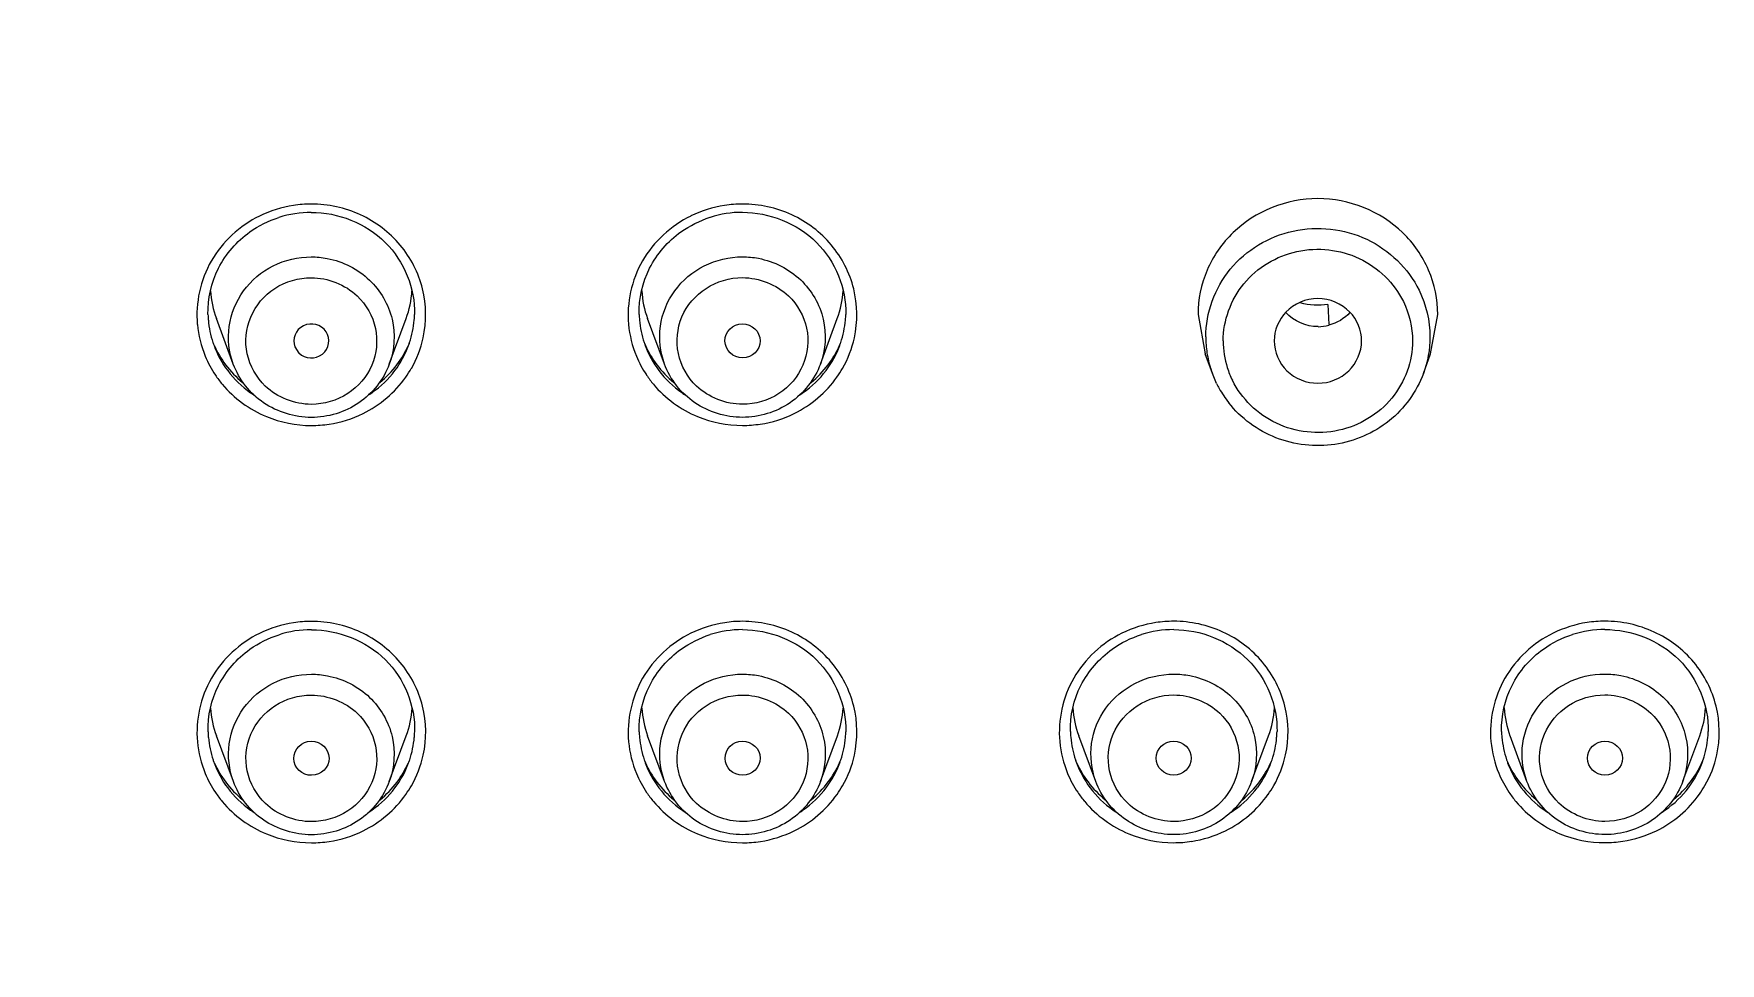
# Model space of a CAD drawing. Extents: x 1777 to 3131, y 3495 to 4487.
# Drawn here: x 2254.22 to 2283.17, y 4068.55 to 4084.51 of the extents above; entities that cross this region are included whole.
import ezdxf

# ---------------------------------------------------------------- set-up
doc = ezdxf.new("R2010")
doc.units = 0
doc.header["$LTSCALE"] = 30
doc.header["$MEASUREMENT"] = 0
doc.layers.add('F3A55-R02_DXF_CONTINUOUS_LINE', color=7, linetype='CONTINUOUS')
doc.layers.add('F3A55-R05_DXF_CONTINUOUS_LINE', color=7, linetype='CONTINUOUS')

msp = doc.modelspace()

# ---------------------------------------------------------------- linework, layer by layer
at = {"layer": 'F3A55-R02_DXF_CONTINUOUS_LINE', "color": 7, "linetype": 'Continuous'}
for p, q in [((2276.433, 4079.864, 0), (2276.445, 4079.519, 0)), ((2274.202, 4079.689, 0), (2274.323, 4079.015, 0)), ((2278.195, 4079.015, 0), (2278.317, 4079.689, 0)), ((2274.449, 4078.676, 0), (2274.323, 4079.015, 0)), ((2278.07, 4078.677, 0), (2278.195, 4079.015, 0)), ((2274.522, 4078.506, 0), (2274.449, 4078.676, 0))]:
    msp.add_line(p, q, dxfattribs=at)
at = {"layer": 'F3A55-R02_DXF_CONTINUOUS_LINE', "color": 9, "linetype": 'Continuous'}
for centre, radius, start, end in [((2258.984, 4079.567, 0), 2.02, 98.7151, 116.0871), ((2258.984, 4079.557, 0), 2.03, 90.0145, 98.682), ((2266.384, 4079.568, 0), 2.02, 98.7151, 116.0871), ((2266.384, 4079.558, 0), 2.03, 90.0145, 98.682), ((2258.883, 4079.691, 0), 1.862, 185.2102, 202.5484), ((2266.283, 4079.692, 0), 1.862, 185.2102, 202.5484), ((2259.073, 4079.696, 0), 1.876, 330.26, 347.5483), ((2266.473, 4079.697, 0), 1.876, 330.26, 347.5483), ((2276.143, 4079.307, 0), 1.808, 180.0176, 188.7614), ((2276.17, 4079.24, 0), 1.536, 180.0699, 197.4659), ((2258.903, 4079.702, 0), 1.885, 202.6166, 213.8624), ((2258.916, 4079.754, 0), 1.709, 200.4537, 216.88), ((2259.052, 4079.754, 0), 1.709, 323.1362, 339.5625), ((2266.303, 4079.703, 0), 1.885, 202.6166, 213.8624), ((2266.316, 4079.755, 0), 1.709, 200.4537, 216.88), ((2266.452, 4079.755, 0), 1.709, 323.1362, 339.5625), ((2276.149, 4079.308, 0), 1.814, 188.7756, 197.5038), ((2258.917, 4079.71, 0), 1.902, 213.854, 219.8035), ((2259.062, 4079.703, 0), 1.888, 324.839, 330.2324), ((2266.317, 4079.711, 0), 1.902, 213.854, 219.8035), ((2266.462, 4079.704, 0), 1.888, 324.839, 330.2324), ((2276.157, 4079.311, 0), 1.822, 197.5073, 200.3804), ((2276.179, 4079.244, 0), 1.546, 197.5173, 206.1888), ((2258.96, 4079.797, 0), 1.77, 234.8788, 237.9224), ((2259.008, 4079.797, 0), 1.77, 302.0922, 305.1373), ((2266.36, 4079.798, 0), 1.77, 234.8788, 237.9224), ((2266.408, 4079.798, 0), 1.77, 302.0922, 305.1373), ((2258.984, 4079.816, 0), 2.03, 270.0145, 278.682), ((2258.984, 4079.805, 0), 2.02, 278.7151, 296.0871), ((2266.384, 4079.817, 0), 2.03, 270.0145, 278.682), ((2266.384, 4079.806, 0), 2.02, 278.7151, 296.0871), ((2258.985, 4072.403, 0), 2.02, 98.7151, 116.0871), ((2258.985, 4072.393, 0), 2.03, 90.0145, 98.682), ((2266.385, 4072.404, 0), 2.02, 98.7151, 116.0871), ((2266.385, 4072.394, 0), 2.03, 90.0145, 98.682), ((2273.785, 4072.405, 0), 2.02, 98.7151, 116.0871), ((2273.785, 4072.395, 0), 2.03, 90.0145, 98.682), ((2281.185, 4072.406, 0), 2.02, 98.7151, 116.0871), ((2281.185, 4072.396, 0), 2.03, 90.0145, 98.682), ((2258.884, 4072.526, 0), 1.862, 185.2102, 202.5484), ((2266.284, 4072.527, 0), 1.862, 185.2102, 202.5484), ((2273.684, 4072.528, 0), 1.862, 185.2102, 202.5484), ((2281.084, 4072.529, 0), 1.862, 185.2102, 202.5484), ((2258.917, 4072.59, 0), 1.709, 200.4537, 216.88), ((2259.053, 4072.59, 0), 1.709, 323.1362, 339.5625), ((2259.074, 4072.532, 0), 1.876, 330.26, 347.5483), ((2266.317, 4072.591, 0), 1.709, 200.4537, 216.88), ((2266.453, 4072.591, 0), 1.709, 323.1362, 339.5625), ((2266.474, 4072.533, 0), 1.876, 330.26, 347.5483), ((2273.717, 4072.592, 0), 1.709, 200.4537, 216.88), ((2273.853, 4072.592, 0), 1.709, 323.1362, 339.5625), ((2273.874, 4072.534, 0), 1.876, 330.26, 347.5483), ((2281.117, 4072.593, 0), 1.709, 200.4537, 216.88), ((2281.253, 4072.593, 0), 1.709, 323.1362, 339.5625), ((2281.274, 4072.535, 0), 1.876, 330.26, 347.5483), ((2258.904, 4072.537, 0), 1.885, 202.6166, 213.8624), ((2266.304, 4072.538, 0), 1.885, 202.6166, 213.8624), ((2273.704, 4072.539, 0), 1.885, 202.6166, 213.8624), ((2281.104, 4072.541, 0), 1.885, 202.6166, 213.8624), ((2258.918, 4072.546, 0), 1.902, 213.854, 219.8035), ((2259.063, 4072.539, 0), 1.888, 324.839, 330.2324), ((2266.318, 4072.547, 0), 1.902, 213.854, 219.8035), ((2266.463, 4072.54, 0), 1.888, 324.839, 330.2324), ((2273.718, 4072.548, 0), 1.902, 213.854, 219.8035), ((2273.863, 4072.541, 0), 1.888, 324.839, 330.2324), ((2281.118, 4072.549, 0), 1.902, 213.854, 219.8035), ((2281.263, 4072.542, 0), 1.888, 324.839, 330.2324), ((2258.961, 4072.632, 0), 1.77, 234.8788, 237.9224), ((2259.009, 4072.632, 0), 1.77, 302.0922, 305.1373), ((2266.361, 4072.633, 0), 1.77, 234.8788, 237.9224), ((2266.409, 4072.633, 0), 1.77, 302.0922, 305.1373), ((2273.761, 4072.634, 0), 1.77, 234.8788, 237.9224), ((2273.809, 4072.634, 0), 1.77, 302.0922, 305.1373), ((2281.161, 4072.636, 0), 1.77, 234.8788, 237.9224), ((2281.209, 4072.636, 0), 1.77, 302.0922, 305.1373), ((2258.985, 4072.641, 0), 2.02, 278.7151, 296.0871), ((2266.385, 4072.642, 0), 2.02, 278.7151, 296.0871), ((2273.785, 4072.643, 0), 2.02, 278.7151, 296.0871), ((2281.185, 4072.644, 0), 2.02, 278.7151, 296.0871), ((2258.985, 4072.651, 0), 2.03, 270.0145, 278.682), ((2266.385, 4072.652, 0), 2.03, 270.0145, 278.682), ((2273.785, 4072.654, 0), 2.03, 270.0145, 278.682), ((2281.185, 4072.655, 0), 2.03, 270.0145, 278.682)]:
    msp.add_arc(centre, radius, start, end, dxfattribs=at)
at = {"layer": 'F3A55-R02_DXF_CONTINUOUS_LINE', "color": 7, "linetype": 'Continuous'}
for centre, radius, start, end in [((2258.986, 4079.6, 0), 1.844, 90.0545, 107.5744), ((2266.386, 4079.601, 0), 1.844, 90.0545, 107.5744), ((2258.855, 4079.735, 0), 1.645, 181.4713, 184.8665), ((2258.882, 4079.737, 0), 1.671, 184.887, 198.4233), ((2259.086, 4079.737, 0), 1.671, 341.5932, 355.1287), ((2259.113, 4079.735, 0), 1.645, 355.1493, 358.537), ((2266.255, 4079.736, 0), 1.645, 181.4713, 184.8665), ((2266.282, 4079.738, 0), 1.671, 184.887, 198.4233), ((2266.486, 4079.738, 0), 1.671, 341.5932, 355.1287), ((2266.513, 4079.736, 0), 1.645, 355.1493, 358.537), ((2276.258, 4080.239, 0), 0.757, 270.266, 284.566), ((2258.86, 4079.731, 0), 1.648, 198.4463, 200.3758), ((2258.896, 4079.871, 0), 1.731, 202.4826, 204.2406), ((2259.072, 4079.871, 0), 1.731, 335.7755, 337.534), ((2259.108, 4079.731, 0), 1.648, 339.6404, 341.5703), ((2266.26, 4079.732, 0), 1.648, 198.4463, 200.3758), ((2266.296, 4079.872, 0), 1.731, 202.4826, 204.2406), ((2266.472, 4079.872, 0), 1.731, 335.7755, 337.534), ((2266.508, 4079.732, 0), 1.648, 339.6404, 341.5703), ((2258.915, 4079.88, 0), 1.752, 204.2668, 216.8864), ((2259.053, 4079.88, 0), 1.752, 323.1297, 335.7493), ((2266.315, 4079.881, 0), 1.752, 204.2668, 216.8864), ((2266.453, 4079.881, 0), 1.752, 323.1297, 335.7493), ((2258.946, 4079.906, 0), 1.792, 216.9604, 230.4715), ((2259.022, 4079.906, 0), 1.792, 309.5446, 323.0558), ((2266.346, 4079.907, 0), 1.792, 216.9604, 230.4715), ((2266.422, 4079.907, 0), 1.792, 309.5446, 323.0558), ((2276.197, 4079.329, 0), 1.867, 206.2083, 209.1188), ((2276.205, 4079.334, 0), 1.876, 209.1202, 218.089), ((2258.987, 4072.436, 0), 1.844, 90.0545, 107.5744), ((2266.387, 4072.437, 0), 1.844, 90.0545, 107.5744), ((2273.787, 4072.438, 0), 1.844, 90.0545, 107.5744), ((2281.187, 4072.439, 0), 1.844, 90.0545, 107.5744), ((2258.856, 4072.57, 0), 1.645, 181.4713, 184.8665), ((2258.883, 4072.573, 0), 1.671, 184.887, 198.4233), ((2259.087, 4072.573, 0), 1.671, 341.5932, 355.1287), ((2259.114, 4072.57, 0), 1.645, 355.1493, 358.537), ((2266.256, 4072.571, 0), 1.645, 181.4713, 184.8665), ((2266.283, 4072.574, 0), 1.671, 184.887, 198.4233), ((2266.487, 4072.574, 0), 1.671, 341.5932, 355.1287), ((2266.514, 4072.571, 0), 1.645, 355.1493, 358.537), ((2273.656, 4072.572, 0), 1.645, 181.4713, 184.8665), ((2273.683, 4072.575, 0), 1.671, 184.887, 198.4233), ((2273.887, 4072.575, 0), 1.671, 341.5932, 355.1287), ((2273.914, 4072.572, 0), 1.645, 355.1493, 358.537), ((2281.056, 4072.573, 0), 1.645, 181.4713, 184.8665), ((2281.083, 4072.576, 0), 1.671, 184.887, 198.4233), ((2281.287, 4072.576, 0), 1.671, 341.5932, 355.1287), ((2281.314, 4072.573, 0), 1.645, 355.1493, 358.537), ((2258.861, 4072.567, 0), 1.648, 198.4463, 200.3758), ((2258.897, 4072.707, 0), 1.731, 202.4826, 204.2406), ((2258.916, 4072.716, 0), 1.752, 204.2668, 216.8864), ((2259.054, 4072.716, 0), 1.752, 323.1297, 335.7493), ((2259.073, 4072.707, 0), 1.731, 335.7755, 337.534), ((2259.109, 4072.567, 0), 1.648, 339.6404, 341.5703), ((2266.261, 4072.568, 0), 1.648, 198.4463, 200.3758), ((2266.297, 4072.708, 0), 1.731, 202.4826, 204.2406), ((2266.316, 4072.717, 0), 1.752, 204.2668, 216.8864), ((2266.454, 4072.717, 0), 1.752, 323.1297, 335.7493), ((2266.473, 4072.708, 0), 1.731, 335.7755, 337.534), ((2266.509, 4072.568, 0), 1.648, 339.6404, 341.5703), ((2273.661, 4072.569, 0), 1.648, 198.4463, 200.3758), ((2273.697, 4072.709, 0), 1.731, 202.4826, 204.2406), ((2273.716, 4072.718, 0), 1.752, 204.2668, 216.8864), ((2273.854, 4072.718, 0), 1.752, 323.1297, 335.7493), ((2273.873, 4072.709, 0), 1.731, 335.7755, 337.534), ((2273.909, 4072.569, 0), 1.648, 339.6404, 341.5703), ((2281.061, 4072.57, 0), 1.648, 198.4463, 200.3758), ((2281.097, 4072.71, 0), 1.731, 202.4826, 204.2406), ((2281.116, 4072.719, 0), 1.752, 204.2668, 216.8864), ((2281.254, 4072.719, 0), 1.752, 323.1297, 335.7493), ((2281.273, 4072.71, 0), 1.731, 335.7755, 337.534), ((2281.309, 4072.57, 0), 1.648, 339.6404, 341.5703), ((2258.947, 4072.742, 0), 1.792, 216.9604, 230.4715), ((2259.023, 4072.742, 0), 1.792, 309.5446, 323.0558), ((2266.347, 4072.743, 0), 1.792, 216.9604, 230.4715), ((2266.423, 4072.743, 0), 1.792, 309.5446, 323.0558), ((2273.747, 4072.744, 0), 1.792, 216.9604, 230.4715), ((2273.823, 4072.744, 0), 1.792, 309.5446, 323.0558), ((2281.147, 4072.745, 0), 1.792, 216.9604, 230.4715), ((2281.223, 4072.745, 0), 1.792, 309.5446, 323.0558)]:
    msp.add_arc(centre, radius, start, end, dxfattribs=at)
for points, knots in [([(2221.177, 4100.783, 0), (2221.177, 4097.082, 0), (2221.914, 4089.653, 0), (2225.185, 4078.938, 0), (2230.5, 4069.022, 0), (2237.661, 4060.27, 0), (2246.405, 4053, 0), (2256.413, 4047.473, 0), (2267.315, 4043.889, 0), (2274.923, 4042.88, 0), (2278.737, 4042.729, 0)], [0, 0, 0, 0, 0.123095, 0.24647, 0.370378, 0.494979, 0.620337, 0.746403, 0.873029, 1, 1, 1, 1]), ([(2278.317, 4079.689, 0), (2278.316, 4079.949, 0), (2278.207, 4080.476, 0), (2277.601, 4081.354, 0), (2276.259, 4081.898, 0), (2274.916, 4081.354, 0), (2274.311, 4080.475, 0), (2274.202, 4079.948, 0), (2274.202, 4079.689, 0)], [0, 0, 0, 0, 0.124303, 0.249677, 0.49999, 0.750307, 0.875692, 1, 1, 1, 1]), ([(2258.984, 4081.445, 0), (2259.441, 4081.445, 0), (2260.385, 4081.083, 0), (2260.768, 4080.137, 0), (2260.757, 4079.693, 0)], [0, 0, 0, 0, 0.507035, 1, 1, 1, 1]), ([(2266.384, 4081.446, 0), (2266.841, 4081.446, 0), (2267.785, 4081.084, 0), (2268.168, 4080.138, 0), (2268.157, 4079.694, 0)], [0, 0, 0, 0, 0.507035, 1, 1, 1, 1]), ([(2257.211, 4079.692, 0), (2257.204, 4079.963, 0), (2257.33, 4080.52, 0), (2257.706, 4080.949, 0), (2257.929, 4081.109, 0)], [0, 0, 0, 0, 0.496276, 1, 1, 1, 1]), ([(2264.611, 4079.693, 0), (2264.604, 4079.964, 0), (2264.73, 4080.521, 0), (2265.106, 4080.95, 0), (2265.329, 4081.11, 0)], [0, 0, 0, 0, 0.496276, 1, 1, 1, 1]), ([(2276.807, 4079.734, 0), (2276.669, 4079.876, 0), (2276.259, 4080.052, 0), (2275.849, 4079.877, 0), (2275.711, 4079.734, 0)], [0, 0, 0, 0, 0.499989, 1, 1, 1, 1]), ([(2275.509, 4079.238, 0), (2275.509, 4079.052, 0), (2275.678, 4078.661, 0), (2276.259, 4078.437, 0), (2276.841, 4078.661, 0), (2277.009, 4079.052, 0), (2277.009, 4079.238, 0)], [0, 0, 0, 0, 0.247139, 0.499984, 0.752836, 1, 1, 1, 1]), ([(2278.07, 4078.677, 0), (2277.953, 4078.364, 0), (2277.535, 4077.788, 0), (2276.563, 4077.373, 0), (2275.511, 4077.488, 0), (2274.937, 4077.912, 0), (2274.729, 4078.176, 0)], [0, 0, 0, 0, 0.247919, 0.498701, 0.750371, 1, 1, 1, 1]), ([(2258.985, 4074.28, 0), (2259.442, 4074.28, 0), (2260.386, 4073.919, 0), (2260.769, 4072.973, 0), (2260.758, 4072.528, 0)], [0, 0, 0, 0, 0.507035, 1, 1, 1, 1]), ([(2266.385, 4074.281, 0), (2266.842, 4074.281, 0), (2267.786, 4073.92, 0), (2268.169, 4072.974, 0), (2268.158, 4072.529, 0)], [0, 0, 0, 0, 0.507035, 1, 1, 1, 1]), ([(2273.785, 4074.282, 0), (2274.242, 4074.282, 0), (2275.186, 4073.921, 0), (2275.569, 4072.975, 0), (2275.558, 4072.53, 0)], [0, 0, 0, 0, 0.507035, 1, 1, 1, 1]), ([(2281.185, 4074.283, 0), (2281.642, 4074.283, 0), (2282.586, 4073.922, 0), (2282.969, 4072.976, 0), (2282.958, 4072.531, 0)], [0, 0, 0, 0, 0.507035, 1, 1, 1, 1]), ([(2257.212, 4072.528, 0), (2257.205, 4072.799, 0), (2257.331, 4073.356, 0), (2257.707, 4073.785, 0), (2257.93, 4073.945, 0)], [0, 0, 0, 0, 0.496276, 1, 1, 1, 1]), ([(2264.612, 4072.529, 0), (2264.605, 4072.8, 0), (2264.731, 4073.357, 0), (2265.107, 4073.786, 0), (2265.33, 4073.946, 0)], [0, 0, 0, 0, 0.496276, 1, 1, 1, 1]), ([(2272.012, 4072.53, 0), (2272.005, 4072.801, 0), (2272.131, 4073.358, 0), (2272.507, 4073.787, 0), (2272.73, 4073.947, 0)], [0, 0, 0, 0, 0.496276, 1, 1, 1, 1]), ([(2279.412, 4072.531, 0), (2279.405, 4072.802, 0), (2279.531, 4073.359, 0), (2279.907, 4073.788, 0), (2280.13, 4073.948, 0)], [0, 0, 0, 0, 0.496276, 1, 1, 1, 1])]:
    msp.add_open_spline(points, degree=3, knots=knots, dxfattribs=at)
at = {"layer": 'F3A55-R02_DXF_CONTINUOUS_LINE', "color": 9, "linetype": 'Continuous'}
for points, knots in [([(2278.392, 4043.414, 0), (2274.653, 4043.585, 0), (2267.2, 4044.617, 0), (2256.531, 4048.186, 0), (2246.744, 4053.645, 0), (2238.199, 4060.802, 0), (2231.203, 4069.399, 0), (2226.014, 4079.128, 0), (2222.822, 4089.631, 0), (2222.102, 4096.912, 0), (2222.102, 4100.539, 0)], [0, 0, 0, 0, 0.127002, 0.253651, 0.379731, 0.50509, 0.629684, 0.753576, 0.876929, 1, 1, 1, 1]), ([(2278.304, 4043.802, 0), (2274.597, 4043.978, 0), (2267.207, 4045.015, 0), (2256.631, 4048.569, 0), (2246.933, 4053.995, 0), (2238.465, 4061.101, 0), (2231.535, 4069.632, 0), (2226.395, 4079.283, 0), (2223.232, 4089.701, 0), (2222.52, 4096.922, 0), (2222.519, 4100.518, 0)], [0, 0, 0, 0, 0.127002, 0.25365, 0.379728, 0.505086, 0.629679, 0.753572, 0.876927, 1, 1, 1, 1]), ([(2278.209, 4049.685, 0), (2272.304, 4050.004, 0), (2260.554, 4052.568, 0), (2247.725, 4060.318, 0), (2239.485, 4068.691, 0), (2234.469, 4075.882, 0), (2230.764, 4083.78, 0), (2229.233, 4089.386, 0), (2228.716, 4092.223, 0)], [0, 0, 0, 0, 0.252822, 0.503795, 0.62874, 0.753024, 0.876724, 1, 1, 1, 1]), ([(2260.904, 4079.292, 0), (2260.964, 4079.565, 0), (2260.957, 4080.149, 0), (2260.556, 4080.928, 0), (2259.854, 4081.461, 0), (2259.272, 4081.587, 0), (2258.984, 4081.587, 0)], [0, 0, 0, 0, 0.246406, 0.494418, 0.745837, 1, 1, 1, 1]), ([(2268.304, 4079.293, 0), (2268.364, 4079.566, 0), (2268.357, 4080.15, 0), (2267.956, 4080.929, 0), (2267.254, 4081.462, 0), (2266.672, 4081.588, 0), (2266.384, 4081.588, 0)], [0, 0, 0, 0, 0.246406, 0.494418, 0.745837, 1, 1, 1, 1]), ([(2258.096, 4081.381, 0), (2257.757, 4081.215, 0), (2257.166, 4080.676, 0), (2256.995, 4079.891, 0), (2257.028, 4079.521, 0)], [0, 0, 0, 0, 0.503911, 1, 1, 1, 1]), ([(2265.496, 4081.382, 0), (2265.157, 4081.216, 0), (2264.566, 4080.677, 0), (2264.395, 4079.892, 0), (2264.428, 4079.523, 0)], [0, 0, 0, 0, 0.503911, 1, 1, 1, 1]), ([(2274.335, 4079.306, 0), (2274.335, 4079.719, 0), (2274.647, 4080.577, 0), (2275.809, 4081.263, 0), (2277.153, 4081.121, 0), (2277.812, 4080.482, 0), (2277.996, 4080.107, 0)], [0, 0, 0, 0, 0.246212, 0.497359, 0.750648, 1, 1, 1, 1]), ([(2274.634, 4079.238, 0), (2274.634, 4079.586, 0), (2274.897, 4080.311, 0), (2275.879, 4080.891, 0), (2277.014, 4080.771, 0), (2277.571, 4080.231, 0), (2277.726, 4079.914, 0)], [0, 0, 0, 0, 0.246222, 0.497359, 0.750638, 1, 1, 1, 1]), ([(2277.884, 4079.238, 0), (2277.884, 4078.89, 0), (2277.621, 4078.165, 0), (2276.639, 4077.585, 0), (2275.504, 4077.706, 0), (2274.948, 4078.245, 0), (2274.792, 4078.562, 0)], [0, 0, 0, 0, 0.246222, 0.497359, 0.750638, 1, 1, 1, 1]), ([(2260.905, 4072.127, 0), (2260.965, 4072.401, 0), (2260.958, 4072.985, 0), (2260.557, 4073.763, 0), (2259.855, 4074.297, 0), (2259.273, 4074.423, 0), (2258.985, 4074.423, 0)], [0, 0, 0, 0, 0.246406, 0.494418, 0.745837, 1, 1, 1, 1]), ([(2268.305, 4072.128, 0), (2268.365, 4072.402, 0), (2268.358, 4072.986, 0), (2267.957, 4073.764, 0), (2267.255, 4074.298, 0), (2266.673, 4074.424, 0), (2266.385, 4074.424, 0)], [0, 0, 0, 0, 0.246406, 0.494418, 0.745837, 1, 1, 1, 1]), ([(2275.705, 4072.13, 0), (2275.765, 4072.403, 0), (2275.758, 4072.987, 0), (2275.357, 4073.765, 0), (2274.655, 4074.299, 0), (2274.073, 4074.425, 0), (2273.785, 4074.425, 0)], [0, 0, 0, 0, 0.246406, 0.494418, 0.745837, 1, 1, 1, 1]), ([(2283.105, 4072.131, 0), (2283.165, 4072.404, 0), (2283.158, 4072.988, 0), (2282.757, 4073.766, 0), (2282.055, 4074.3, 0), (2281.473, 4074.426, 0), (2281.185, 4074.426, 0)], [0, 0, 0, 0, 0.246406, 0.494418, 0.745837, 1, 1, 1, 1]), ([(2258.097, 4074.217, 0), (2257.758, 4074.051, 0), (2257.167, 4073.512, 0), (2256.996, 4072.727, 0), (2257.029, 4072.357, 0)], [0, 0, 0, 0, 0.503911, 1, 1, 1, 1]), ([(2265.497, 4074.218, 0), (2265.158, 4074.052, 0), (2264.567, 4073.513, 0), (2264.396, 4072.728, 0), (2264.429, 4072.358, 0)], [0, 0, 0, 0, 0.503911, 1, 1, 1, 1]), ([(2272.897, 4074.219, 0), (2272.558, 4074.053, 0), (2271.967, 4073.514, 0), (2271.796, 4072.729, 0), (2271.829, 4072.359, 0)], [0, 0, 0, 0, 0.503911, 1, 1, 1, 1]), ([(2280.297, 4074.22, 0), (2279.958, 4074.054, 0), (2279.367, 4073.515, 0), (2279.196, 4072.73, 0), (2279.229, 4072.36, 0)], [0, 0, 0, 0, 0.503911, 1, 1, 1, 1])]:
    msp.add_open_spline(points, degree=3, knots=knots, dxfattribs=at)
at = {"layer": 'F3A55-R02_DXF_CONTINUOUS_LINE', "color": 7, "linetype": 'Continuous'}
for points in [[(2257.929, 4081.109, 0), (2258.081, 4081.217, 0), (2258.251, 4081.302, 0), (2258.429, 4081.358, 0)], [(2265.329, 4081.11, 0), (2265.481, 4081.218, 0), (2265.651, 4081.303, 0), (2265.829, 4081.36, 0)], [(2276.433, 4079.864, 0), (2276.276, 4079.84, 0), (2276.111, 4079.849, 0), (2275.958, 4079.89, 0)], [(2275.711, 4079.734, 0), (2275.587, 4079.606, 0), (2275.509, 4079.417, 0), (2275.509, 4079.238, 0)], [(2276.262, 4079.483, 0), (2276.061, 4079.482, 0), (2275.843, 4079.575, 0), (2275.709, 4079.725, 0)], [(2276.81, 4079.726, 0), (2276.716, 4079.621, 0), (2276.585, 4079.543, 0), (2276.449, 4079.507, 0)], [(2277.009, 4079.238, 0), (2277.009, 4079.417, 0), (2276.931, 4079.606, 0), (2276.807, 4079.734, 0)], [(2257.93, 4073.945, 0), (2258.082, 4074.053, 0), (2258.252, 4074.138, 0), (2258.43, 4074.194, 0)], [(2265.33, 4073.946, 0), (2265.482, 4074.054, 0), (2265.652, 4074.139, 0), (2265.83, 4074.195, 0)], [(2272.73, 4073.947, 0), (2272.882, 4074.055, 0), (2273.052, 4074.14, 0), (2273.23, 4074.196, 0)], [(2280.13, 4073.948, 0), (2280.282, 4074.056, 0), (2280.452, 4074.141, 0), (2280.63, 4074.197, 0)]]:
    msp.add_open_spline(points, degree=3, dxfattribs=at)
at = {"layer": 'F3A55-R02_DXF_CONTINUOUS_LINE', "color": 9, "linetype": 'Continuous'}
for points in [[(2277.996, 4080.107, 0), (2278.117, 4079.862, 0), (2278.183, 4079.581, 0), (2278.183, 4079.307, 0)], [(2277.726, 4079.914, 0), (2277.829, 4079.707, 0), (2277.884, 4079.47, 0), (2277.884, 4079.238, 0)], [(2278.183, 4079.307, 0), (2278.183, 4079.094, 0), (2278.144, 4078.877, 0), (2278.07, 4078.677, 0)], [(2257.549, 4078.728, 0), (2257.658, 4078.583, 0), (2257.793, 4078.453, 0), (2257.942, 4078.349, 0)], [(2259.872, 4077.991, 0), (2260.161, 4078.133, 0), (2260.421, 4078.353, 0), (2260.606, 4078.616, 0)], [(2260.027, 4078.349, 0), (2260.176, 4078.454, 0), (2260.31, 4078.583, 0), (2260.419, 4078.729, 0)], [(2264.949, 4078.73, 0), (2265.058, 4078.584, 0), (2265.193, 4078.454, 0), (2265.342, 4078.35, 0)], [(2267.272, 4077.993, 0), (2267.561, 4078.134, 0), (2267.821, 4078.354, 0), (2268.006, 4078.617, 0)], [(2267.427, 4078.35, 0), (2267.576, 4078.455, 0), (2267.71, 4078.584, 0), (2267.819, 4078.73, 0)], [(2257.456, 4078.493, 0), (2257.656, 4078.253, 0), (2257.924, 4078.058, 0), (2258.213, 4077.939, 0)], [(2264.856, 4078.494, 0), (2265.056, 4078.254, 0), (2265.324, 4078.059, 0), (2265.613, 4077.94, 0)], [(2258.213, 4077.939, 0), (2258.455, 4077.838, 0), (2258.722, 4077.786, 0), (2258.984, 4077.786, 0)], [(2265.613, 4077.94, 0), (2265.855, 4077.839, 0), (2266.122, 4077.787, 0), (2266.384, 4077.787, 0)], [(2257.55, 4071.564, 0), (2257.659, 4071.419, 0), (2257.794, 4071.289, 0), (2257.943, 4071.184, 0)], [(2259.873, 4070.827, 0), (2260.162, 4070.969, 0), (2260.422, 4071.189, 0), (2260.607, 4071.452, 0)], [(2260.028, 4071.185, 0), (2260.177, 4071.289, 0), (2260.311, 4071.419, 0), (2260.42, 4071.565, 0)], [(2264.95, 4071.565, 0), (2265.059, 4071.42, 0), (2265.194, 4071.29, 0), (2265.343, 4071.185, 0)], [(2267.273, 4070.828, 0), (2267.562, 4070.97, 0), (2267.822, 4071.19, 0), (2268.007, 4071.453, 0)], [(2267.428, 4071.186, 0), (2267.577, 4071.29, 0), (2267.711, 4071.42, 0), (2267.82, 4071.566, 0)], [(2272.35, 4071.566, 0), (2272.459, 4071.421, 0), (2272.594, 4071.291, 0), (2272.743, 4071.186, 0)], [(2274.673, 4070.829, 0), (2274.962, 4070.971, 0), (2275.222, 4071.191, 0), (2275.407, 4071.454, 0)], [(2274.828, 4071.187, 0), (2274.977, 4071.292, 0), (2275.111, 4071.421, 0), (2275.22, 4071.567, 0)], [(2279.75, 4071.567, 0), (2279.859, 4071.422, 0), (2279.994, 4071.292, 0), (2280.143, 4071.187, 0)], [(2282.073, 4070.83, 0), (2282.362, 4070.972, 0), (2282.622, 4071.192, 0), (2282.807, 4071.455, 0)], [(2282.228, 4071.188, 0), (2282.377, 4071.293, 0), (2282.511, 4071.422, 0), (2282.62, 4071.568, 0)], [(2257.457, 4071.329, 0), (2257.657, 4071.089, 0), (2257.925, 4070.894, 0), (2258.214, 4070.774, 0)], [(2264.857, 4071.33, 0), (2265.057, 4071.09, 0), (2265.325, 4070.895, 0), (2265.614, 4070.775, 0)], [(2272.257, 4071.331, 0), (2272.457, 4071.091, 0), (2272.725, 4070.896, 0), (2273.014, 4070.776, 0)], [(2279.657, 4071.332, 0), (2279.857, 4071.092, 0), (2280.125, 4070.897, 0), (2280.414, 4070.778, 0)], [(2258.214, 4070.774, 0), (2258.456, 4070.674, 0), (2258.723, 4070.622, 0), (2258.985, 4070.622, 0)], [(2265.614, 4070.775, 0), (2265.856, 4070.675, 0), (2266.123, 4070.623, 0), (2266.385, 4070.623, 0)], [(2273.014, 4070.776, 0), (2273.256, 4070.676, 0), (2273.523, 4070.624, 0), (2273.785, 4070.624, 0)], [(2280.414, 4070.778, 0), (2280.656, 4070.677, 0), (2280.923, 4070.625, 0), (2281.185, 4070.625, 0)]]:
    msp.add_open_spline(points, degree=3, dxfattribs=at)
at = {"layer": 'F3A55-R05_DXF_CONTINUOUS_LINE', "color": 7, "linetype": 'Continuous'}
for p, q in [((2257.646, 4078.839, 0), (2257.356, 4079.62, 0)), ((2260.322, 4078.839, 0), (2260.612, 4079.621, 0)), ((2265.046, 4078.84, 0), (2264.756, 4079.621, 0)), ((2267.722, 4078.84, 0), (2268.012, 4079.622, 0)), ((2258.703, 4079.134, 0), (2258.772, 4079.03, 0)), ((2257.647, 4071.674, 0), (2257.357, 4072.456, 0)), ((2260.323, 4071.675, 0), (2260.613, 4072.457, 0)), ((2265.047, 4071.675, 0), (2264.757, 4072.457, 0)), ((2267.723, 4071.676, 0), (2268.013, 4072.458, 0)), ((2272.447, 4071.676, 0), (2272.157, 4072.458, 0)), ((2275.123, 4071.677, 0), (2275.413, 4072.459, 0)), ((2279.847, 4071.677, 0), (2279.557, 4072.459, 0)), ((2282.523, 4071.678, 0), (2282.813, 4072.46, 0))]:
    msp.add_line(p, q, dxfattribs=at)
for centre, start, end in [((2258.892, 4080.19, 0), 183.1893, 200.3406), ((2259.075, 4080.19, 0), 339.6761, 356.8038), ((2266.292, 4080.191, 0), 183.1893, 200.3406), ((2266.475, 4080.191, 0), 339.6761, 356.8038), ((2258.893, 4073.026, 0), 183.1893, 200.3406), ((2259.076, 4073.026, 0), 339.6761, 356.8038), ((2266.293, 4073.027, 0), 183.1893, 200.3406), ((2266.476, 4073.027, 0), 339.6761, 356.8038), ((2273.693, 4073.028, 0), 183.1893, 200.3406), ((2273.876, 4073.028, 0), 339.6761, 356.8038), ((2281.093, 4073.029, 0), 183.1893, 200.3406), ((2281.276, 4073.029, 0), 339.6761, 356.8038)]:
    msp.add_arc(centre, 1.639, start, end, dxfattribs=at)
msp.add_ellipse((2258.985, 4079.237, 0), major_axis=(0.301, 0.003), ratio=0.968136, start_param=-2.365441, end_param=3.490507, dxfattribs=at)
for centre, major_axis, ratio in [((2266.385, 4079.238, 0), (0.301, 0.002), 0.9683), ((2258.986, 4072.073, 0), (0.302, 0.004), 0.968358), ((2266.386, 4072.074, 0), (0.301, 0.003), 0.968524), ((2273.785, 4072.075, 0), (0.301, 0.001), 0.968622), ((2281.185, 4072.075, 0), (0.301, 0), 0.968411)]:
    msp.add_ellipse(centre, major_axis=major_axis, ratio=ratio, dxfattribs=at)
at = {"layer": 'F3A55-R05_DXF_CONTINUOUS_LINE', "color": 9, "linetype": 'Continuous'}
for points, knots in [([(2257.646, 4078.839, 0), (2257.571, 4079.043, 0), (2257.52, 4079.497, 0), (2257.779, 4080.131, 0), (2258.306, 4080.575, 0), (2258.759, 4080.68, 0), (2258.984, 4080.68, 0)], [0, 0, 0, 0, 0.246696, 0.494426, 0.745662, 1, 1, 1, 1]), ([(2258.984, 4080.68, 0), (2259.076, 4080.68, 0), (2259.439, 4080.647, 0), (2259.787, 4080.471, 0), (2259.983, 4080.283, 0)], [0, 0, 0, 0, 0.253569, 1, 1, 1, 1]), ([(2265.046, 4078.84, 0), (2264.971, 4079.044, 0), (2264.92, 4079.498, 0), (2265.179, 4080.132, 0), (2265.706, 4080.576, 0), (2266.159, 4080.681, 0), (2266.384, 4080.681, 0)], [0, 0, 0, 0, 0.246696, 0.494426, 0.745662, 1, 1, 1, 1]), ([(2266.384, 4080.681, 0), (2266.476, 4080.682, 0), (2266.839, 4080.648, 0), (2267.187, 4080.472, 0), (2267.383, 4080.284, 0)], [0, 0, 0, 0, 0.253569, 1, 1, 1, 1]), ([(2258.195, 4078.462, 0), (2258.042, 4078.609, 0), (2257.817, 4079.004, 0), (2257.885, 4079.677, 0), (2258.325, 4080.195, 0), (2258.767, 4080.323, 0), (2258.984, 4080.323, 0)], [0, 0, 0, 0, 0.248729, 0.495606, 0.74569, 1, 1, 1, 1]), ([(2259.983, 4080.283, 0), (2260.17, 4080.104, 0), (2260.449, 4079.63, 0), (2260.411, 4079.08, 0), (2260.322, 4078.839, 0)], [0, 0, 0, 0, 0.501967, 1, 1, 1, 1]), ([(2265.595, 4078.463, 0), (2265.442, 4078.61, 0), (2265.217, 4079.005, 0), (2265.285, 4079.679, 0), (2265.725, 4080.197, 0), (2266.167, 4080.324, 0), (2266.384, 4080.324, 0)], [0, 0, 0, 0, 0.248729, 0.495606, 0.74569, 1, 1, 1, 1]), ([(2267.383, 4080.284, 0), (2267.57, 4080.105, 0), (2267.849, 4079.631, 0), (2267.811, 4079.081, 0), (2267.722, 4078.84, 0)], [0, 0, 0, 0, 0.501967, 1, 1, 1, 1]), ([(2259.773, 4080.009, 0), (2259.927, 4079.862, 0), (2260.151, 4079.468, 0), (2260.083, 4078.794, 0), (2259.643, 4078.276, 0), (2259.202, 4078.149, 0), (2258.984, 4078.149, 0)], [0, 0, 0, 0, 0.248729, 0.495606, 0.74569, 1, 1, 1, 1]), ([(2267.173, 4080.01, 0), (2267.327, 4079.863, 0), (2267.551, 4079.469, 0), (2267.483, 4078.795, 0), (2267.043, 4078.277, 0), (2266.602, 4078.15, 0), (2266.384, 4078.15, 0)], [0, 0, 0, 0, 0.248729, 0.495606, 0.74569, 1, 1, 1, 1]), ([(2257.647, 4071.674, 0), (2257.572, 4071.878, 0), (2257.521, 4072.333, 0), (2257.78, 4072.966, 0), (2258.307, 4073.411, 0), (2258.76, 4073.516, 0), (2258.985, 4073.516, 0)], [0, 0, 0, 0, 0.246696, 0.494426, 0.745662, 1, 1, 1, 1]), ([(2258.985, 4073.516, 0), (2259.077, 4073.516, 0), (2259.44, 4073.483, 0), (2259.788, 4073.307, 0), (2259.984, 4073.119, 0)], [0, 0, 0, 0, 0.253569, 1, 1, 1, 1]), ([(2265.047, 4071.675, 0), (2264.972, 4071.879, 0), (2264.921, 4072.334, 0), (2265.18, 4072.967, 0), (2265.707, 4073.412, 0), (2266.16, 4073.517, 0), (2266.385, 4073.517, 0)], [0, 0, 0, 0, 0.246696, 0.494426, 0.745662, 1, 1, 1, 1]), ([(2266.385, 4073.517, 0), (2266.477, 4073.517, 0), (2266.84, 4073.484, 0), (2267.188, 4073.308, 0), (2267.384, 4073.12, 0)], [0, 0, 0, 0, 0.253569, 1, 1, 1, 1]), ([(2272.447, 4071.676, 0), (2272.372, 4071.88, 0), (2272.321, 4072.335, 0), (2272.58, 4072.968, 0), (2273.107, 4073.413, 0), (2273.56, 4073.518, 0), (2273.785, 4073.518, 0)], [0, 0, 0, 0, 0.246696, 0.494426, 0.745662, 1, 1, 1, 1]), ([(2273.785, 4073.518, 0), (2273.877, 4073.518, 0), (2274.24, 4073.485, 0), (2274.588, 4073.309, 0), (2274.784, 4073.121, 0)], [0, 0, 0, 0, 0.253569, 1, 1, 1, 1]), ([(2279.847, 4071.677, 0), (2279.772, 4071.881, 0), (2279.721, 4072.336, 0), (2279.98, 4072.969, 0), (2280.507, 4073.414, 0), (2280.96, 4073.519, 0), (2281.185, 4073.519, 0)], [0, 0, 0, 0, 0.246696, 0.494426, 0.745662, 1, 1, 1, 1]), ([(2281.185, 4073.519, 0), (2281.277, 4073.519, 0), (2281.64, 4073.486, 0), (2281.988, 4073.31, 0), (2282.184, 4073.122, 0)], [0, 0, 0, 0, 0.253569, 1, 1, 1, 1]), ([(2258.196, 4071.298, 0), (2258.043, 4071.445, 0), (2257.818, 4071.84, 0), (2257.886, 4072.513, 0), (2258.326, 4073.031, 0), (2258.768, 4073.158, 0), (2258.985, 4073.158, 0)], [0, 0, 0, 0, 0.248729, 0.495606, 0.74569, 1, 1, 1, 1]), ([(2259.984, 4073.119, 0), (2260.171, 4072.94, 0), (2260.45, 4072.466, 0), (2260.412, 4071.916, 0), (2260.323, 4071.675, 0)], [0, 0, 0, 0, 0.501967, 1, 1, 1, 1]), ([(2265.596, 4071.299, 0), (2265.443, 4071.446, 0), (2265.218, 4071.841, 0), (2265.286, 4072.514, 0), (2265.726, 4073.032, 0), (2266.168, 4073.159, 0), (2266.385, 4073.159, 0)], [0, 0, 0, 0, 0.248729, 0.495606, 0.74569, 1, 1, 1, 1]), ([(2267.384, 4073.12, 0), (2267.571, 4072.941, 0), (2267.85, 4072.467, 0), (2267.812, 4071.917, 0), (2267.723, 4071.676, 0)], [0, 0, 0, 0, 0.501967, 1, 1, 1, 1]), ([(2272.996, 4071.3, 0), (2272.843, 4071.447, 0), (2272.618, 4071.842, 0), (2272.686, 4072.515, 0), (2273.126, 4073.033, 0), (2273.568, 4073.16, 0), (2273.785, 4073.16, 0)], [0, 0, 0, 0, 0.248729, 0.495606, 0.74569, 1, 1, 1, 1]), ([(2274.784, 4073.121, 0), (2274.971, 4072.942, 0), (2275.25, 4072.468, 0), (2275.212, 4071.918, 0), (2275.123, 4071.677, 0)], [0, 0, 0, 0, 0.501967, 1, 1, 1, 1]), ([(2280.396, 4071.301, 0), (2280.243, 4071.448, 0), (2280.018, 4071.843, 0), (2280.086, 4072.516, 0), (2280.526, 4073.034, 0), (2280.968, 4073.161, 0), (2281.185, 4073.161, 0)], [0, 0, 0, 0, 0.248729, 0.495606, 0.74569, 1, 1, 1, 1]), ([(2282.184, 4073.122, 0), (2282.371, 4072.943, 0), (2282.65, 4072.469, 0), (2282.612, 4071.919, 0), (2282.523, 4071.678, 0)], [0, 0, 0, 0, 0.501967, 1, 1, 1, 1]), ([(2259.774, 4072.845, 0), (2259.928, 4072.698, 0), (2260.152, 4072.303, 0), (2260.084, 4071.63, 0), (2259.644, 4071.112, 0), (2259.203, 4070.985, 0), (2258.985, 4070.985, 0)], [0, 0, 0, 0, 0.248729, 0.495606, 0.74569, 1, 1, 1, 1]), ([(2267.174, 4072.846, 0), (2267.328, 4072.699, 0), (2267.552, 4072.304, 0), (2267.484, 4071.631, 0), (2267.044, 4071.113, 0), (2266.603, 4070.986, 0), (2266.385, 4070.986, 0)], [0, 0, 0, 0, 0.248729, 0.495606, 0.74569, 1, 1, 1, 1]), ([(2274.574, 4072.847, 0), (2274.728, 4072.7, 0), (2274.952, 4072.305, 0), (2274.884, 4071.632, 0), (2274.444, 4071.114, 0), (2274.003, 4070.987, 0), (2273.785, 4070.987, 0)], [0, 0, 0, 0, 0.248729, 0.495606, 0.74569, 1, 1, 1, 1]), ([(2281.974, 4072.848, 0), (2282.128, 4072.701, 0), (2282.352, 4072.306, 0), (2282.284, 4071.633, 0), (2281.844, 4071.115, 0), (2281.403, 4070.988, 0), (2281.185, 4070.988, 0)], [0, 0, 0, 0, 0.248729, 0.495606, 0.74569, 1, 1, 1, 1])]:
    msp.add_open_spline(points, degree=3, knots=knots, dxfattribs=at)
for points in [[(2258.984, 4080.323, 0), (2259.267, 4080.323, 0), (2259.568, 4080.205, 0), (2259.773, 4080.009, 0)], [(2266.384, 4080.324, 0), (2266.667, 4080.324, 0), (2266.968, 4080.206, 0), (2267.173, 4080.01, 0)], [(2258.984, 4078.149, 0), (2258.701, 4078.149, 0), (2258.4, 4078.267, 0), (2258.195, 4078.462, 0)], [(2266.384, 4078.15, 0), (2266.101, 4078.15, 0), (2265.8, 4078.268, 0), (2265.595, 4078.463, 0)], [(2258.985, 4073.158, 0), (2259.268, 4073.158, 0), (2259.569, 4073.04, 0), (2259.774, 4072.845, 0)], [(2266.385, 4073.159, 0), (2266.668, 4073.159, 0), (2266.969, 4073.041, 0), (2267.174, 4072.846, 0)], [(2273.785, 4073.16, 0), (2274.068, 4073.16, 0), (2274.369, 4073.042, 0), (2274.574, 4072.847, 0)], [(2281.185, 4073.161, 0), (2281.468, 4073.161, 0), (2281.769, 4073.043, 0), (2281.974, 4072.848, 0)], [(2258.985, 4070.985, 0), (2258.702, 4070.984, 0), (2258.401, 4071.102, 0), (2258.196, 4071.298, 0)], [(2266.385, 4070.986, 0), (2266.102, 4070.986, 0), (2265.801, 4071.104, 0), (2265.596, 4071.299, 0)], [(2273.785, 4070.987, 0), (2273.502, 4070.987, 0), (2273.201, 4071.105, 0), (2272.996, 4071.3, 0)], [(2281.185, 4070.988, 0), (2280.902, 4070.988, 0), (2280.601, 4071.106, 0), (2280.396, 4071.301, 0)]]:
    msp.add_open_spline(points, degree=3, dxfattribs=at)
at = {"layer": 'F3A55-R05_DXF_CONTINUOUS_LINE', "color": 7, "linetype": 'Continuous'}
for points in [[(2257.854, 4078.469, 0), (2257.767, 4078.58, 0), (2257.696, 4078.706, 0), (2257.646, 4078.839, 0)], [(2265.254, 4078.47, 0), (2265.167, 4078.581, 0), (2265.096, 4078.707, 0), (2265.046, 4078.84, 0)], [(2258.166, 4078.176, 0), (2258.048, 4078.257, 0), (2257.942, 4078.356, 0), (2257.854, 4078.469, 0)], [(2265.566, 4078.177, 0), (2265.448, 4078.258, 0), (2265.342, 4078.357, 0), (2265.254, 4078.47, 0)], [(2258.984, 4077.924, 0), (2258.699, 4077.924, 0), (2258.401, 4078.015, 0), (2258.166, 4078.176, 0)], [(2266.384, 4077.925, 0), (2266.099, 4077.925, 0), (2265.801, 4078.016, 0), (2265.566, 4078.177, 0)], [(2257.855, 4071.304, 0), (2257.768, 4071.416, 0), (2257.697, 4071.542, 0), (2257.647, 4071.674, 0)], [(2265.255, 4071.305, 0), (2265.168, 4071.417, 0), (2265.097, 4071.543, 0), (2265.047, 4071.675, 0)], [(2272.655, 4071.306, 0), (2272.568, 4071.418, 0), (2272.497, 4071.544, 0), (2272.447, 4071.676, 0)], [(2280.055, 4071.308, 0), (2279.968, 4071.419, 0), (2279.897, 4071.545, 0), (2279.847, 4071.677, 0)], [(2258.167, 4071.012, 0), (2258.049, 4071.092, 0), (2257.943, 4071.192, 0), (2257.855, 4071.304, 0)], [(2265.567, 4071.013, 0), (2265.449, 4071.094, 0), (2265.343, 4071.193, 0), (2265.255, 4071.305, 0)], [(2272.967, 4071.014, 0), (2272.849, 4071.095, 0), (2272.743, 4071.194, 0), (2272.655, 4071.306, 0)], [(2280.367, 4071.015, 0), (2280.249, 4071.096, 0), (2280.143, 4071.195, 0), (2280.055, 4071.308, 0)], [(2258.985, 4070.76, 0), (2258.7, 4070.76, 0), (2258.402, 4070.851, 0), (2258.167, 4071.012, 0)], [(2266.385, 4070.761, 0), (2266.1, 4070.761, 0), (2265.802, 4070.852, 0), (2265.567, 4071.013, 0)], [(2273.785, 4070.762, 0), (2273.5, 4070.762, 0), (2273.202, 4070.853, 0), (2272.967, 4071.014, 0)], [(2281.185, 4070.763, 0), (2280.9, 4070.763, 0), (2280.602, 4070.854, 0), (2280.367, 4071.015, 0)]]:
    msp.add_open_spline(points, degree=3, dxfattribs=at)
for points in [[(2260.322, 4078.839, 0), (2260.224, 4078.575, 0), (2259.849, 4078.097, 0), (2259.269, 4077.924, 0), (2258.984, 4077.924, 0)], [(2267.722, 4078.84, 0), (2267.624, 4078.576, 0), (2267.249, 4078.098, 0), (2266.669, 4077.925, 0), (2266.384, 4077.925, 0)], [(2260.323, 4071.675, 0), (2260.225, 4071.411, 0), (2259.85, 4070.932, 0), (2259.27, 4070.76, 0), (2258.985, 4070.76, 0)], [(2267.723, 4071.676, 0), (2267.625, 4071.412, 0), (2267.25, 4070.933, 0), (2266.67, 4070.761, 0), (2266.385, 4070.761, 0)], [(2275.123, 4071.677, 0), (2275.025, 4071.413, 0), (2274.65, 4070.934, 0), (2274.07, 4070.762, 0), (2273.785, 4070.762, 0)], [(2282.523, 4071.678, 0), (2282.425, 4071.414, 0), (2282.05, 4070.935, 0), (2281.47, 4070.763, 0), (2281.185, 4070.763, 0)]]:
    msp.add_open_spline(points, degree=3, knots=[0, 0, 0, 0, 0.497254, 1, 1, 1, 1], dxfattribs=at)

doc.saveas('drawing.dxf')
